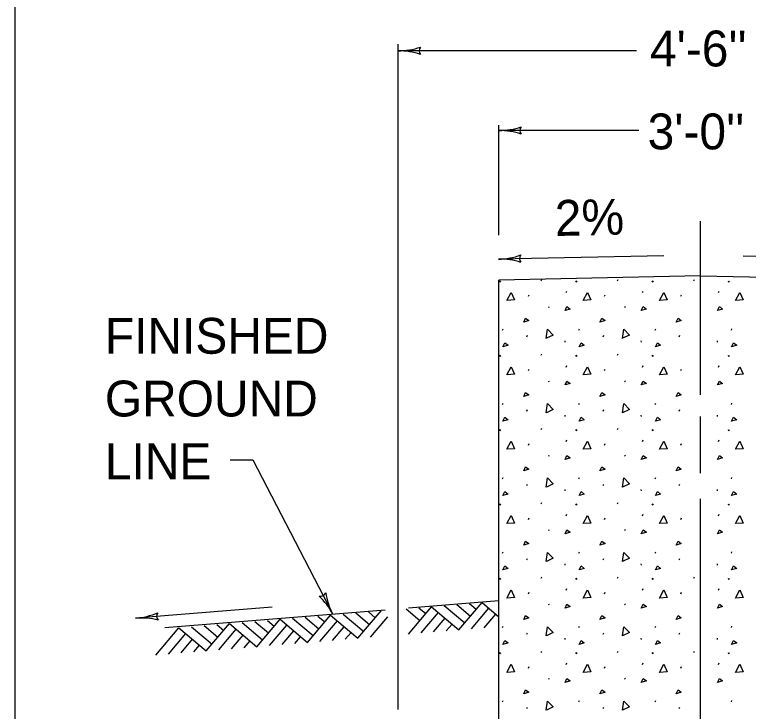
# Model space of a CAD drawing. Extents: x 1007 to 1035.5, y 1000.5 to 1021.5.
# Drawn here: x 1007 to 1011.094, y 1009.463 to 1013.349 of the extents above; entities that cross this region are included whole.
import ezdxf

# ---------------------------------------------------------------- set-up
doc = ezdxf.new("R2010")
doc.units = 0
for name, color, linetype in [('Level 1', 7, 'Continuous'), ('Level 10', 7, 'Continuous'), ('Level 11', 7, 'Continuous')]:
    doc.layers.add(name, color=color, linetype=linetype)

msp = doc.modelspace()

# ---------------------------------------------------------------- linework, layer by layer
at = {"layer": 'Level 1'}
for p, q in [((1009.1397, 1009.4726), (1009.1397, 1013.1847)), ((1010.4702, 1013.1478), (1009.1397, 1013.1478)), ((1009.7022, 1012.1199), (1009.7022, 1012.7334)), ((1010.483, 1012.703), (1009.7022, 1012.703)), ((1010.8272, 1011.229), (1010.8272, 1012.1963)), ((1010.622, 1012.0046), (1009.6998, 1011.9854)), ((1011.0649, 1012.0038), (1011.9546, 1011.9853)), ((1010.8272, 1011.8914), (1009.7022, 1011.8681)), ((1010.8272, 1011.8914), (1011.9522, 1011.8681)), ((1009.7022, 1009.3289), (1009.7022, 1011.8681)), ((1009.7044, 1011.8643), (1009.708, 1011.8589)), ((1009.708, 1011.8623), (1009.7116, 1011.8569)), ((1009.9389, 1011.8643), (1009.9424, 1011.8723)), ((1010.1298, 1011.8643), (1010.1334, 1011.8589)), ((1010.1334, 1011.8623), (1010.1369, 1011.8569)), ((1010.3643, 1011.8643), (1010.3678, 1011.8723)), ((1010.5552, 1011.8643), (1010.5588, 1011.8589)), ((1010.5588, 1011.8623), (1010.5623, 1011.8569)), ((1010.7897, 1011.8643), (1010.7932, 1011.8723)), ((1010.9806, 1011.8643), (1010.9842, 1011.8589)), ((1010.9842, 1011.8623), (1010.9877, 1011.8569)), ((1010.0774, 1011.7984), (1010.081, 1011.8064)), ((1010.5028, 1011.7984), (1010.5063, 1011.8064)), ((1010.9282, 1011.7984), (1010.9318, 1011.8064)), ((1009.867, 1011.778), (1009.8705, 1011.786)), ((1010.2923, 1011.778), (1010.2959, 1011.786)), ((1010.7178, 1011.778), (1010.7213, 1011.786)), ((1009.978, 1011.7212), (1009.9815, 1011.7158)), ((1010.4033, 1011.7212), (1010.4069, 1011.7158)), ((1009.7231, 1011.5888), (1009.7267, 1011.5968)), ((1010.1485, 1011.5888), (1010.152, 1011.5968)), ((1010.5738, 1011.5888), (1010.5774, 1011.5968)), ((1010.9993, 1011.5888), (1011.0028, 1011.5968)), ((1009.8581, 1011.5524), (1009.8617, 1011.5604)), ((1010.2834, 1011.5524), (1010.287, 1011.5604)), ((1010.7088, 1011.5524), (1010.7124, 1011.5604)), ((1010.0693, 1011.5302), (1010.0701, 1011.5222)), ((1010.4946, 1011.5302), (1010.4955, 1011.5222)), ((1010.92, 1011.5302), (1010.9208, 1011.5222)), ((1009.7044, 1011.4494), (1009.708, 1011.4441)), ((1009.708, 1011.4474), (1009.7116, 1011.4421)), ((1009.9389, 1011.4494), (1009.9424, 1011.4574)), ((1010.1298, 1011.4494), (1010.1334, 1011.4441)), ((1010.1334, 1011.4474), (1010.1369, 1011.4421)), ((1010.3643, 1011.4494), (1010.3678, 1011.4574)), ((1010.5552, 1011.4494), (1010.5588, 1011.4441)), ((1010.5588, 1011.4474), (1010.5623, 1011.4421)), ((1010.9806, 1011.4494), (1010.9842, 1011.4441)), ((1010.9842, 1011.4474), (1010.9877, 1011.4421)), ((1010.0774, 1011.3836), (1010.081, 1011.3916)), ((1010.5028, 1011.3836), (1010.5063, 1011.3916)), ((1010.9282, 1011.3836), (1010.9318, 1011.3916)), ((1009.867, 1011.3632), (1009.8705, 1011.3712)), ((1010.2923, 1011.3632), (1010.2959, 1011.3712)), ((1010.7178, 1011.3632), (1010.7213, 1011.3712)), ((1009.978, 1011.3063), (1009.9815, 1011.301)), ((1010.4033, 1011.3063), (1010.4069, 1011.301)), ((1009.7231, 1011.1741), (1009.7267, 1011.182)), ((1010.1485, 1011.1741), (1010.152, 1011.182)), ((1010.5738, 1011.1741), (1010.5774, 1011.182)), ((1010.9993, 1011.1741), (1011.0028, 1011.182)), ((1009.8581, 1011.1377), (1009.8617, 1011.1457)), ((1010.2834, 1011.1377), (1010.287, 1011.1457)), ((1010.7088, 1011.1377), (1010.7124, 1011.1457)), ((1010.0693, 1011.1153), (1010.0701, 1011.1073)), ((1010.4946, 1011.1153), (1010.4955, 1011.1073)), ((1010.8272, 1010.7912), (1010.8272, 1011.1068)), ((1010.92, 1011.1153), (1010.9208, 1011.1073)), ((1009.7044, 1011.0347), (1009.708, 1011.0293)), ((1009.708, 1011.0326), (1009.7116, 1011.0273)), ((1009.9389, 1011.0347), (1009.9424, 1011.0426)), ((1010.1298, 1011.0347), (1010.1334, 1011.0293)), ((1010.1334, 1011.0326), (1010.1369, 1011.0273)), ((1010.3643, 1011.0347), (1010.3678, 1011.0426)), ((1010.5552, 1011.0347), (1010.5588, 1011.0293)), ((1010.5588, 1011.0326), (1010.5623, 1011.0273)), ((1010.9806, 1011.0347), (1010.9842, 1011.0293)), ((1010.9842, 1011.0326), (1010.9877, 1011.0273)), ((1010.0774, 1010.9688), (1010.081, 1010.9768)), ((1010.5028, 1010.9688), (1010.5063, 1010.9768)), ((1010.9282, 1010.9688), (1010.9318, 1010.9768)), ((1009.867, 1010.9484), (1009.8705, 1010.9563)), ((1010.2923, 1010.9484), (1010.2959, 1010.9563)), ((1010.7178, 1010.9484), (1010.7213, 1010.9563)), ((1008.2034, 1010.8649), (1008.3284, 1010.8649)), ((1008.3284, 1010.8649), (1008.775, 1010.0042)), ((1009.978, 1010.8916), (1009.9815, 1010.8863)), ((1010.4033, 1010.8916), (1010.4069, 1010.8863)), ((1009.7231, 1010.7593), (1009.7267, 1010.7673)), ((1009.8581, 1010.7228), (1009.8617, 1010.7308)), ((1010.1485, 1010.7593), (1010.152, 1010.7673)), ((1010.2834, 1010.7228), (1010.287, 1010.7308)), ((1010.5738, 1010.7593), (1010.5774, 1010.7673)), ((1010.7088, 1010.7228), (1010.7124, 1010.7308)), ((1010.9993, 1010.7593), (1011.0028, 1010.7673)), ((1010.0693, 1010.7005), (1010.0701, 1010.6925)), ((1010.4946, 1010.7005), (1010.4955, 1010.6925)), ((1010.92, 1010.7005), (1010.9208, 1010.6925)), ((1010.8272, 1008.5472), (1010.8272, 1010.6487)), ((1009.7044, 1010.6198), (1009.708, 1010.6145)), ((1009.708, 1010.6178), (1009.7116, 1010.6125)), ((1009.9389, 1010.6198), (1009.9424, 1010.6278)), ((1010.1298, 1010.6198), (1010.1334, 1010.6145)), ((1010.1334, 1010.6178), (1010.1369, 1010.6125)), ((1010.3643, 1010.6198), (1010.3678, 1010.6278)), ((1010.5552, 1010.6198), (1010.5588, 1010.6145)), ((1010.5588, 1010.6178), (1010.5623, 1010.6125)), ((1010.9806, 1010.6198), (1010.9842, 1010.6145)), ((1010.9842, 1010.6178), (1010.9877, 1010.6125)), ((1009.867, 1010.5336), (1009.8705, 1010.5416)), ((1010.0774, 1010.554), (1010.081, 1010.562)), ((1010.2923, 1010.5336), (1010.2959, 1010.5416)), ((1010.5028, 1010.554), (1010.5063, 1010.562)), ((1010.7178, 1010.5336), (1010.7213, 1010.5416)), ((1010.9282, 1010.554), (1010.9318, 1010.562)), ((1009.978, 1010.4768), (1009.9815, 1010.4714)), ((1010.4033, 1010.4768), (1010.4069, 1010.4714)), ((1009.7231, 1010.3444), (1009.7267, 1010.3524)), ((1010.1485, 1010.3444), (1010.152, 1010.3524)), ((1010.5738, 1010.3444), (1010.5774, 1010.3524)), ((1010.9993, 1010.3444), (1011.0028, 1010.3524)), ((1009.8581, 1010.308), (1009.8617, 1010.316)), ((1010.0693, 1010.2857), (1010.0701, 1010.2778)), ((1010.2834, 1010.308), (1010.287, 1010.316)), ((1010.4946, 1010.2857), (1010.4955, 1010.2778)), ((1010.7088, 1010.308), (1010.7124, 1010.316)), ((1010.92, 1010.2857), (1010.9208, 1010.2778)), ((1009.7044, 1010.205), (1009.708, 1010.1997)), ((1009.708, 1010.203), (1009.7116, 1010.1977)), ((1009.9389, 1010.205), (1009.9424, 1010.213)), ((1010.1298, 1010.205), (1010.1334, 1010.1997)), ((1010.1334, 1010.203), (1010.1369, 1010.1977)), ((1010.3643, 1010.205), (1010.3678, 1010.213)), ((1010.5552, 1010.205), (1010.5588, 1010.1997)), ((1010.5588, 1010.203), (1010.5623, 1010.1977)), ((1010.7897, 1010.205), (1010.793, 1010.2127)), ((1010.9806, 1010.205), (1010.9842, 1010.1997)), ((1010.9842, 1010.203), (1010.9877, 1010.1977)), ((1009.867, 1010.1188), (1009.8705, 1010.1268)), ((1010.0774, 1010.1392), (1010.081, 1010.1472)), ((1010.2923, 1010.1188), (1010.2959, 1010.1268)), ((1010.5028, 1010.1392), (1010.5063, 1010.1472)), ((1010.7178, 1010.1188), (1010.7213, 1010.1268)), ((1010.9282, 1010.1392), (1010.9318, 1010.1472)), ((1009.7022, 1010.0789), (1009.1983, 1010.0383)), ((1008.4364, 1010.0433), (1007.6749, 1009.9819)), ((1009.1854, 1010.0347), (1009.2618, 1009.9701)), ((1009.1972, 1009.8938), (1009.3263, 1010.0464)), ((1009.2559, 1010.0406), (1009.294, 1010.0083)), ((1009.3263, 1010.0464), (1009.4791, 1009.9173)), ((1009.3969, 1010.0523), (1009.5113, 1009.9554)), ((1009.4673, 1010.0582), (1009.5437, 1009.9935)), ((1009.4791, 1009.9173), (1009.6083, 1010.0699)), ((1009.5378, 1010.0641), (1009.5759, 1010.0318)), ((1009.5495, 1009.9231), (1009.6464, 1010.0377)), ((1009.6083, 1010.0699), (1009.7022, 1009.9904)), ((1009.978, 1010.0619), (1009.9815, 1010.0566)), ((1010.4033, 1010.0619), (1010.4069, 1010.0566)), ((1009.0679, 1010.0278), (1007.8378, 1009.9286)), ((1008.6333, 1009.8468), (1008.7625, 1009.9994)), ((1008.6921, 1009.9936), (1008.7303, 1009.9613)), ((1008.7625, 1009.9994), (1008.9153, 1009.8703)), ((1008.8331, 1010.0053), (1008.9476, 1009.9084)), ((1008.9035, 1010.0112), (1008.9798, 1009.9466)), ((1008.9153, 1009.8703), (1009.0445, 1010.0229)), ((1008.9153, 1009.8703), (1009.0445, 1010.0229)), ((1008.9739, 1010.0171), (1009.0121, 1009.9848)), ((1009.2677, 1009.8997), (1009.3646, 1010.0142)), ((1009.6199, 1009.929), (1009.6846, 1010.0053)), ((1008.0695, 1009.7998), (1008.1988, 1009.9525)), ((1008.1988, 1009.9525), (1008.3515, 1009.8233)), ((1008.2693, 1009.9583), (1008.3838, 1009.8614)), ((1008.3398, 1009.9643), (1008.416, 1009.8996)), ((1008.3515, 1009.8233), (1008.4807, 1009.9759)), ((1008.3515, 1009.8233), (1008.4807, 1009.9759)), ((1008.4102, 1009.9701), (1008.4483, 1009.9378)), ((1008.4807, 1009.9759), (1008.6333, 1009.8468)), ((1008.4807, 1009.9759), (1008.6333, 1009.8468)), ((1008.5512, 1009.9818), (1008.6657, 1009.8849)), ((1008.6216, 1009.9877), (1008.698, 1009.9231)), ((1008.7038, 1009.8527), (1008.8008, 1009.9672)), ((1008.9857, 1009.8762), (1009.0826, 1009.9907)), ((1008.9858, 1009.8762), (1009.0826, 1009.9907)), ((1009.3381, 1009.9055), (1009.4027, 1009.9819)), ((1007.7877, 1009.7763), (1007.9168, 1009.929)), ((1007.9168, 1009.929), (1008.0695, 1009.7998)), ((1007.9873, 1009.9348), (1008.1019, 1009.8379)), ((1008.0578, 1009.9408), (1008.1342, 1009.8761)), ((1008.1283, 1009.9466), (1008.1664, 1009.9143)), ((1008.1401, 1009.8057), (1008.2369, 1009.9202)), ((1008.4219, 1009.8292), (1008.5188, 1009.9437)), ((1008.422, 1009.8292), (1008.5188, 1009.9437)), ((1008.4923, 1009.835), (1008.5569, 1009.9114)), ((1008.4924, 1009.835), (1008.5569, 1009.9114)), ((1008.7743, 1009.8585), (1008.8389, 1009.9349)), ((1009.4086, 1009.9113), (1009.4408, 1009.9495)), ((1009.7231, 1009.9296), (1009.7267, 1009.9376)), ((1010.1485, 1009.9296), (1010.152, 1009.9376)), ((1010.5738, 1009.9296), (1010.5774, 1009.9376)), ((1010.9993, 1009.9296), (1011.0028, 1009.9376)), ((1007.8582, 1009.7822), (1007.955, 1009.8967)), ((1008.2105, 1009.8115), (1008.2751, 1009.8879)), ((1008.5628, 1009.8409), (1008.5952, 1009.8791)), ((1008.5628, 1009.8409), (1008.5952, 1009.8791)), ((1008.8448, 1009.8644), (1008.8771, 1009.9025)), ((1009.8581, 1009.8932), (1009.8617, 1009.9012)), ((1010.0693, 1009.8709), (1010.0701, 1009.8629)), ((1010.2834, 1009.8932), (1010.287, 1009.9012)), ((1010.4946, 1009.8709), (1010.4955, 1009.8629)), ((1010.7088, 1009.8932), (1010.7124, 1009.9012)), ((1010.92, 1009.8709), (1010.9208, 1009.8629)), ((1007.9286, 1009.7881), (1007.9932, 1009.8644)), ((1007.999, 1009.7939), (1008.0314, 1009.8321)), ((1008.281, 1009.8174), (1008.3133, 1009.8556)), ((1009.7044, 1009.7902), (1009.708, 1009.7848)), ((1009.708, 1009.7882), (1009.7116, 1009.7828)), ((1009.9389, 1009.7902), (1009.9424, 1009.7982)), ((1010.1298, 1009.7902), (1010.1334, 1009.7848)), ((1010.1334, 1009.7882), (1010.1369, 1009.7828)), ((1010.3643, 1009.7902), (1010.3678, 1009.7982)), ((1010.5552, 1009.7902), (1010.5588, 1009.7848)), ((1010.5588, 1009.7882), (1010.5623, 1009.7828)), ((1010.7897, 1009.7902), (1010.7932, 1009.7982)), ((1010.9806, 1009.7902), (1010.9842, 1009.7848)), ((1010.9842, 1009.7882), (1010.9877, 1009.7828)), ((1009.867, 1009.7039), (1009.8705, 1009.7119)), ((1010.0774, 1009.7243), (1010.081, 1009.7323)), ((1010.2923, 1009.7039), (1010.2959, 1009.7119)), ((1010.5028, 1009.7243), (1010.5063, 1009.7323)), ((1010.7178, 1009.7039), (1010.7213, 1009.7119)), ((1010.9282, 1009.7243), (1010.9318, 1009.7323)), ((1009.978, 1009.6471), (1009.9815, 1009.6418)), ((1010.4033, 1009.6471), (1010.4069, 1009.6418)), ((1009.7231, 1009.5148), (1009.7267, 1009.5228)), ((1010.1485, 1009.5148), (1010.152, 1009.5228)), ((1010.5738, 1009.5148), (1010.5774, 1009.5228)), ((1010.9993, 1009.5148), (1011.0028, 1009.5228)), ((1009.8581, 1009.4784), (1009.8617, 1009.4863)), ((1010.2834, 1009.4784), (1010.287, 1009.4863)), ((1010.7088, 1009.4784), (1010.7124, 1009.4863))]:
    msp.add_line(p, q, dxfattribs=at)
for points in [[(1009.7471, 1011.754), (1009.7711, 1011.7993), (1009.7897, 1011.7576), (1009.748, 1011.754)], [(1010.1724, 1011.754), (1010.1964, 1011.7993), (1010.2151, 1011.7576), (1010.1733, 1011.754)], [(1010.5978, 1011.754), (1010.6218, 1011.7993), (1010.6404, 1011.7576), (1010.5988, 1011.754)], [(1011.0232, 1011.754), (1011.0472, 1011.7993), (1011.0658, 1011.7576), (1011.0241, 1011.754)], [(1010.0712, 1011.6981), (1010.0818, 1011.7203), (1010.0996, 1011.707), (1010.0712, 1011.6981)], [(1010.4966, 1011.6981), (1010.5073, 1011.7203), (1010.525, 1011.707), (1010.4966, 1011.6981)], [(1010.9219, 1011.6981), (1010.9326, 1011.7203), (1010.9503, 1011.707), (1010.9219, 1011.6981)], [(1009.8405, 1011.6346), (1009.8512, 1011.6568), (1009.8689, 1011.6435), (1009.8405, 1011.6346)], [(1010.2658, 1011.6346), (1010.2765, 1011.6568), (1010.2943, 1011.6435), (1010.2658, 1011.6346)], [(1010.6913, 1011.6346), (1010.7019, 1011.6568), (1010.7197, 1011.6435), (1010.6913, 1011.6346)], [(1009.9661, 1011.5433), (1009.9732, 1011.594), (1010.0049, 1011.5612), (1009.9669, 1011.5436)], [(1010.3915, 1011.5433), (1010.3985, 1011.594), (1010.4303, 1011.5612), (1010.3923, 1011.5436)], [(1009.7249, 1011.4956), (1009.7355, 1011.5178), (1009.7533, 1011.5045), (1009.7249, 1011.4956)], [(1010.1503, 1011.4956), (1010.1609, 1011.5178), (1010.1787, 1011.5045), (1010.1503, 1011.4956)], [(1010.5757, 1011.4956), (1010.5863, 1011.5178), (1010.6041, 1011.5045), (1010.5757, 1011.4956)], [(1011.001, 1011.4956), (1011.0117, 1011.5178), (1011.0294, 1011.5045), (1011.001, 1011.4956)], [(1009.7471, 1011.3393), (1009.7711, 1011.3845), (1009.7897, 1011.3428), (1009.748, 1011.3393)], [(1010.1724, 1011.3393), (1010.1964, 1011.3845), (1010.2151, 1011.3428), (1010.1733, 1011.3393)], [(1010.5978, 1011.3393), (1010.6218, 1011.3845), (1010.6404, 1011.3428), (1010.5988, 1011.3393)], [(1011.0232, 1011.3393), (1011.0472, 1011.3845), (1011.0658, 1011.3428), (1011.0241, 1011.3393)], [(1010.0712, 1011.2833), (1010.0818, 1011.3055), (1010.0996, 1011.2922), (1010.0712, 1011.2833)], [(1010.4966, 1011.2833), (1010.5073, 1011.3055), (1010.525, 1011.2922), (1010.4966, 1011.2833)], [(1010.9219, 1011.2833), (1010.9326, 1011.3055), (1010.9503, 1011.2922), (1010.9219, 1011.2833)], [(1009.8405, 1011.2198), (1009.8512, 1011.242), (1009.8689, 1011.2287), (1009.8405, 1011.2198)], [(1010.2658, 1011.2198), (1010.2765, 1011.242), (1010.2943, 1011.2287), (1010.2658, 1011.2198)], [(1010.6913, 1011.2198), (1010.7019, 1011.242), (1010.7197, 1011.2287), (1010.6913, 1011.2198)], [(1009.9661, 1011.1284), (1009.9732, 1011.1792), (1010.0049, 1011.1463), (1009.9669, 1011.1288)], [(1010.3915, 1011.1284), (1010.3985, 1011.1792), (1010.4303, 1011.1463), (1010.3923, 1011.1288)], [(1009.7249, 1011.0808), (1009.7355, 1011.103), (1009.7533, 1011.0897), (1009.7249, 1011.0808)], [(1010.1503, 1011.0808), (1010.1609, 1011.103), (1010.1787, 1011.0897), (1010.1503, 1011.0808)], [(1010.5757, 1011.0808), (1010.5863, 1011.103), (1010.6041, 1011.0897), (1010.5757, 1011.0808)], [(1011.001, 1011.0808), (1011.0117, 1011.103), (1011.0294, 1011.0897), (1011.001, 1011.0808)], [(1009.7471, 1010.9244), (1009.7711, 1010.9697), (1009.7897, 1010.9279), (1009.748, 1010.9244)], [(1010.1724, 1010.9244), (1010.1964, 1010.9697), (1010.2151, 1010.9279), (1010.1733, 1010.9244)], [(1010.5978, 1010.9244), (1010.6218, 1010.9697), (1010.6404, 1010.9279), (1010.5988, 1010.9244)], [(1011.0232, 1010.9244), (1011.0472, 1010.9697), (1011.0658, 1010.9279), (1011.0241, 1010.9244)], [(1010.0712, 1010.8684), (1010.0818, 1010.8907), (1010.0996, 1010.8773), (1010.0712, 1010.8684)], [(1010.4966, 1010.8684), (1010.5073, 1010.8907), (1010.525, 1010.8773), (1010.4966, 1010.8684)], [(1010.9219, 1010.8684), (1010.9326, 1010.8907), (1010.9503, 1010.8773), (1010.9219, 1010.8684)], [(1009.8405, 1010.805), (1009.8512, 1010.8272), (1009.8689, 1010.8138), (1009.8405, 1010.805)], [(1010.2658, 1010.805), (1010.2765, 1010.8272), (1010.2943, 1010.8138), (1010.2658, 1010.805)], [(1010.6913, 1010.805), (1010.7019, 1010.8272), (1010.7197, 1010.8138), (1010.6913, 1010.805)], [(1009.9661, 1010.7137), (1009.9732, 1010.7644), (1010.0049, 1010.7316), (1009.9669, 1010.7139)], [(1010.3915, 1010.7137), (1010.3985, 1010.7644), (1010.4303, 1010.7316), (1010.3923, 1010.7139)], [(1009.7249, 1010.666), (1009.7355, 1010.6882), (1009.7533, 1010.6748), (1009.7249, 1010.666)], [(1010.1503, 1010.666), (1010.1609, 1010.6882), (1010.1787, 1010.6748), (1010.1503, 1010.666)], [(1010.5757, 1010.666), (1010.5863, 1010.6882), (1010.6041, 1010.6748), (1010.5757, 1010.666)], [(1011.001, 1010.666), (1011.0117, 1010.6882), (1011.0294, 1010.6748), (1011.001, 1010.666)], [(1009.7471, 1010.5096), (1009.7711, 1010.5549), (1009.7897, 1010.5132), (1009.748, 1010.5096)], [(1010.1724, 1010.5096), (1010.1964, 1010.5549), (1010.2151, 1010.5132), (1010.1733, 1010.5096)], [(1010.5978, 1010.5096), (1010.6218, 1010.5549), (1010.6404, 1010.5132), (1010.5988, 1010.5096)], [(1011.0232, 1010.5096), (1011.0472, 1010.5549), (1011.0658, 1010.5132), (1011.0241, 1010.5096)], [(1010.0712, 1010.4537), (1010.0818, 1010.4758), (1010.0996, 1010.4625), (1010.0712, 1010.4537)], [(1010.4966, 1010.4537), (1010.5073, 1010.4758), (1010.525, 1010.4625), (1010.4966, 1010.4537)], [(1010.9219, 1010.4537), (1010.9326, 1010.4758), (1010.9503, 1010.4625), (1010.9219, 1010.4537)], [(1009.8405, 1010.3902), (1009.8512, 1010.4123), (1009.8689, 1010.3991), (1009.8405, 1010.3902)], [(1010.2658, 1010.3902), (1010.2765, 1010.4123), (1010.2943, 1010.3991), (1010.2658, 1010.3902)], [(1010.6913, 1010.3902), (1010.7019, 1010.4123), (1010.7197, 1010.3991), (1010.6913, 1010.3902)], [(1009.9661, 1010.2988), (1009.9732, 1010.3496), (1010.0049, 1010.3168), (1009.9669, 1010.2991)], [(1010.3915, 1010.2988), (1010.3985, 1010.3496), (1010.4303, 1010.3168), (1010.3923, 1010.2991)], [(1009.7249, 1010.2512), (1009.7355, 1010.2734), (1009.7533, 1010.2601), (1009.7249, 1010.2512)], [(1010.1503, 1010.2512), (1010.1609, 1010.2734), (1010.1787, 1010.2601), (1010.1503, 1010.2512)], [(1010.5757, 1010.2512), (1010.5863, 1010.2734), (1010.6041, 1010.2601), (1010.5757, 1010.2512)], [(1011.001, 1010.2512), (1011.0117, 1010.2734), (1011.0294, 1010.2601), (1011.001, 1010.2512)], [(1009.7471, 1010.0948), (1009.7711, 1010.1401), (1009.7897, 1010.0983), (1009.748, 1010.0948)], [(1010.1724, 1010.0948), (1010.1964, 1010.1401), (1010.2151, 1010.0983), (1010.1733, 1010.0948)], [(1010.5978, 1010.0948), (1010.6218, 1010.1401), (1010.6404, 1010.0983), (1010.5988, 1010.0948)], [(1011.0232, 1010.0948), (1011.0472, 1010.1401), (1011.0658, 1010.0983), (1011.0241, 1010.0948)], [(1010.0712, 1010.0388), (1010.0818, 1010.061), (1010.0996, 1010.0477), (1010.0712, 1010.0388)], [(1010.4966, 1010.0388), (1010.5073, 1010.061), (1010.525, 1010.0477), (1010.4966, 1010.0388)], [(1010.9219, 1010.0388), (1010.9326, 1010.061), (1010.9503, 1010.0477), (1010.9219, 1010.0388)], [(1009.8405, 1009.9753), (1009.8512, 1009.9976), (1009.8689, 1009.9843), (1009.8405, 1009.9753)], [(1010.2658, 1009.9753), (1010.2765, 1009.9976), (1010.2943, 1009.9843), (1010.2658, 1009.9753)], [(1010.6913, 1009.9753), (1010.7019, 1009.9976), (1010.7197, 1009.9843), (1010.6913, 1009.9753)], [(1009.9661, 1009.884), (1009.9732, 1009.9348), (1010.0049, 1009.9019), (1009.9669, 1009.8843)], [(1010.3915, 1009.884), (1010.3985, 1009.9348), (1010.4303, 1009.9019), (1010.3923, 1009.8843)], [(1009.7249, 1009.8363), (1009.7355, 1009.8586), (1009.7533, 1009.8453), (1009.7249, 1009.8363)], [(1010.1503, 1009.8363), (1010.1609, 1009.8586), (1010.1787, 1009.8453), (1010.1503, 1009.8363)], [(1010.5757, 1009.8363), (1010.5863, 1009.8586), (1010.6041, 1009.8453), (1010.5757, 1009.8363)], [(1011.001, 1009.8363), (1011.0117, 1009.8586), (1011.0294, 1009.8453), (1011.001, 1009.8363)], [(1009.7471, 1009.68), (1009.7711, 1009.7253), (1009.7897, 1009.6835), (1009.748, 1009.68)], [(1010.1724, 1009.68), (1010.1964, 1009.7253), (1010.2151, 1009.6835), (1010.1733, 1009.68)], [(1010.5978, 1009.68), (1010.6218, 1009.7253), (1010.6404, 1009.6835), (1010.5988, 1009.68)], [(1011.0232, 1009.68), (1011.0472, 1009.7253), (1011.0658, 1009.6835), (1011.0241, 1009.68)], [(1010.0712, 1009.624), (1010.0818, 1009.6463), (1010.0996, 1009.6329), (1010.0712, 1009.624)], [(1010.4966, 1009.624), (1010.5073, 1009.6463), (1010.525, 1009.6329), (1010.4966, 1009.624)], [(1010.9219, 1009.624), (1010.9326, 1009.6463), (1010.9503, 1009.6329), (1010.9219, 1009.624)], [(1009.8405, 1009.5605), (1009.8512, 1009.5828), (1009.8689, 1009.5694), (1009.8405, 1009.5605)], [(1010.2658, 1009.5605), (1010.2765, 1009.5828), (1010.2943, 1009.5694), (1010.2658, 1009.5605)], [(1010.6913, 1009.5605), (1010.7019, 1009.5828), (1010.7197, 1009.5694), (1010.6913, 1009.5605)], [(1009.9661, 1009.4692), (1009.9732, 1009.5199), (1010.0049, 1009.4871), (1009.9669, 1009.4695)], [(1010.3915, 1009.4692), (1010.3985, 1009.5199), (1010.4303, 1009.4871), (1010.3923, 1009.4695)]]:
    msp.add_lwpolyline(points, dxfattribs=at)
for centre, radius, start, end in [((1009.1397, 1013.5384), 0.3906, 269.9878, 270), ((1009.1397, 1013.5384), 0.3906, 270, 288.6688), ((1009.1397, 1012.7571), 0.3906, 71.3472, 89.9939), ((1009.2882, 1013.1477), 0.0312, 138.7746, 220.8913), ((1009.7022, 1013.0936), 0.3906, 269.9878, 270), ((1009.7022, 1013.0936), 0.3906, 270, 288.6688), ((1009.7022, 1012.3124), 0.3906, 71.3472, 89.9939), ((1009.8507, 1012.703), 0.0312, 138.7746, 220.8913), ((1009.6916, 1012.376), 0.3906, 271.1882, 289.857), ((1009.8483, 1011.9885), 0.0312, 139.9628, 222.0795), ((1009.6916, 1012.376), 0.3906, 271.176, 271.1882), ((1009.7079, 1011.5949), 0.3906, 72.5353, 91.1821), ((1008.7066, 1010.1361), 0.0313, 256.1963, 338.313), ((1009.122, 1010.1842), 0.3909, 188.7688, 207.4156), ((1008.428, 1009.8241), 0.3909, 27.4217, 46.0904), ((1007.6435, 1010.3716), 0.3909, 274.609, 293.2778), ((1007.8231, 1009.9938), 0.0313, 143.3836, 225.5003), ((1008.428, 1009.8241), 0.3909, 27.4094, 27.4217), ((1007.6435, 1010.3716), 0.3909, 274.5968, 274.609), ((1007.7063, 1009.5922), 0.3909, 75.9562, 94.6029)]:
    msp.add_arc(centre, radius, start, end, dxfattribs=at)
at = {"layer": 'Level 10'}
msp.add_line((1007, 1021.5), (1007, 1000.5), dxfattribs=at)
at = {"layer": 'Level 11'}
msp.add_lwpolyline([(1007, 1000.5), (1035.5, 1000.5), (1035.5, 1021.5), (1007, 1021.5)], close=True, dxfattribs=at)

# ---------------------------------------------------------------- texts
at = {"layer": 'Level 1'}
for s, p in [("4'-6''", (1010.5452, 1013.0605)), ("3'-0''", (1010.5321, 1012.5978)), ('FINISHED', (1007.5031, 1011.4576)), ('GROUND', (1007.5031, 1011.1076)), ('LINE', (1007.5031, 1010.7576))]:
    msp.add_text(s, height=0.2, dxfattribs=at).set_placement(p)
msp.add_text('2%', height=0.2, rotation=1.1882, dxfattribs=at).set_placement((1010.0163, 1012.1143))

doc.saveas('drawing.dxf')
